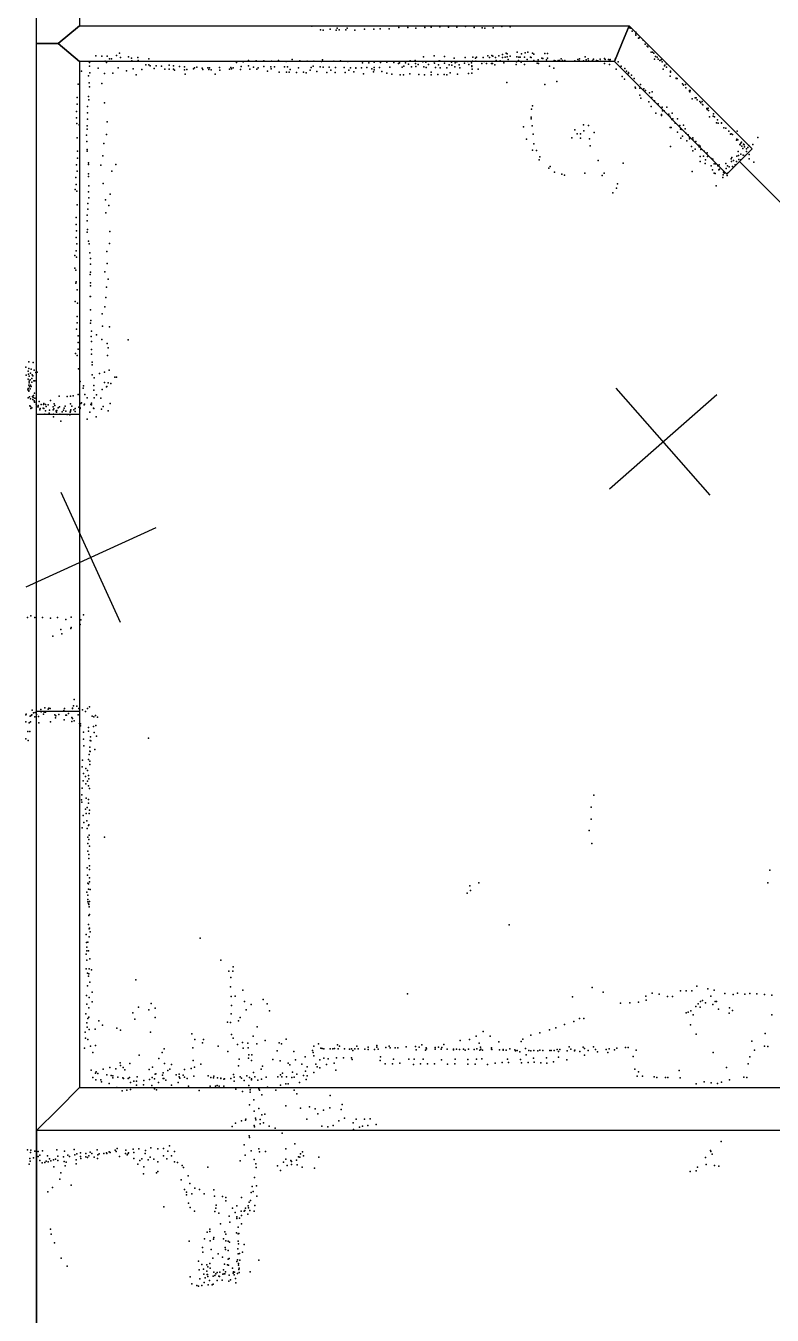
# Model space of a CAD drawing. Header units: millimetres. Extents: x -23456 to 7110, y -22489 to 15514.
# Drawn here: x -4323 to -2228, y -1983 to 1633 of the extents above; entities that cross this region are included whole.
import ezdxf

# ---------------------------------------------------------------- set-up
doc = ezdxf.new("R2010")
doc.units = ezdxf.units.MM
for name, color, linetype in [('DOORS', 7, 'Continuous'), ('P', 9, 'Continuous'), ('PANOS', 10, 'Continuous'), ('ROOMS', 1, 'Continuous'), ('WALLS', 3, 'Continuous')]:
    doc.layers.add(name, color=color, linetype=linetype)

msp = doc.modelspace()

# ---------------------------------------------------------------- linework, layer by layer
at = {"layer": 'DOORS'}
msp.add_lwpolyline([(-4172.1, 543.8), (-4172.1, -290.2), (-4292.1, -290.2), (-4292.1, 543.8), (-4172.1, 543.8)], dxfattribs=at)
at = {"layer": 'P'}
for p in [(-3520, 1632), (-3276, 1628), (-3251, 1628), (-3203, 1628), (-3185, 1629), (-3161, 1630), (-3137, 1629), (-3113, 1629), (-3089, 1631), (-3065, 1628), (-2987, 1631), (-2964, 1630), (-3496, 1622), (-3488, 1621), (-3469, 1623), (-3452, 1621), (-3449, 1626), (-3443, 1622), (-3425, 1622), (-3421, 1626), (-3399, 1621), (-3372, 1623), (-3346, 1623), (-3328, 1624), (-3303, 1624), (-3228, 1626), (-3042, 1627), (-3035, 1626), (-3011, 1627), (-2629, 1627), (-2625, 1626), (-2621, 1618), (-2611, 1615), (-2611, 1610), (-2611, 1607), (-2604, 1598), (-2602, 1599), (-2591, 1593), (-4060, 1556), (-2975, 1556), (-2944, 1559), (-2922, 1557), (-2914, 1559), (-2901, 1556), (-2866, 1555), (-2859, 1555), (-2585, 1581), (-2579, 1576), (-2579, 1576), (-2577, 1574), (-2568, 1559), (-2564, 1559), (-2561, 1556), (-4144, 1530), (-4144, 1520), (-4126, 1549), (-4109, 1548), (-4100, 1534), (-4096, 1530), (-4094, 1548), (-4088, 1540), (-4082, 1540), (-4068, 1550), (-4057, 1544), (-4034, 1546), (-4026, 1542), (-4025, 1535), (-4008, 1544), (-4007, 1536), (-3986, 1523), (-3977, 1540), (-3977, 1523), (-3974, 1521), (-3957, 1521), (-3942, 1520), (-3920, 1522), (-3908, 1521), (-3891, 1519), (-3731, 1530), (-3718, 1519), (-3713, 1532), (-3698, 1536), (-3698, 1521), (-3676, 1535), (-3655, 1535), (-3655, 1519), (-3633, 1534), (-3614, 1536), (-3592, 1533), (-3575, 1538), (-3554, 1535), (-3533, 1534), (-3516, 1520), (-3514, 1534), (-3493, 1533), (-3490, 1537), (-3458, 1534), (-3440, 1535), (-3419, 1533), (-3378, 1529), (-3360, 1529), (-3345, 1531), (-3327, 1530), (-3310, 1531), (-3290, 1530), (-3277, 1527), (-3274, 1529), (-3262, 1520), (-3257, 1529), (-3249, 1525), (-3244, 1535), (-3230, 1536), (-3229, 1527), (-3228, 1519), (-3222, 1524), (-3209, 1532), (-3207, 1546), (-3200, 1531), (-3193, 1524), (-3178, 1533), (-3177, 1549), (-3176, 1528), (-3165, 1523), (-3163, 1535), (-3160, 1534), (-3148, 1547), (-3148, 1528), (-3135, 1523), (-3128, 1531), (-3127, 1522), (-3121, 1542), (-3118, 1529), (-3113, 1532), (-3107, 1523), (-3092, 1528), (-3090, 1544), (-3082, 1533), (-3080, 1524), (-3072, 1529), (-3071, 1521), (-3071, 1519), (-3069, 1534), (-3068, 1545), (-3061, 1542), (-3060, 1534), (-3058, 1545), (-3043, 1527), (-3039, 1544), (-3037, 1533), (-3030, 1527), (-3026, 1549), (-3022, 1544), (-3016, 1527), (-3015, 1550), (-3013, 1527), (-3012, 1548), (-3007, 1523), (-3005, 1544), (-3003, 1536), (-2995, 1549), (-2992, 1535), (-2985, 1552), (-2985, 1544), (-2981, 1529), (-2978, 1545), (-2972, 1554), (-2972, 1546), (-2969, 1538), (-2964, 1548), (-2947, 1524), (-2946, 1532), (-2945, 1546), (-2940, 1536), (-2939, 1545), (-2936, 1545), (-2933, 1531), (-2932, 1554), (-2923, 1545), (-2923, 1524), (-2916, 1538), (-2907, 1545), (-2905, 1544), (-2897, 1553), (-2897, 1536), (-2888, 1528), (-2885, 1537), (-2884, 1527), (-2875, 1542), (-2875, 1542), (-2872, 1541), (-2862, 1537), (-2859, 1542), (-2853, 1520), (-2840, 1536), (-2837, 1535), (-2829, 1536), (-2825, 1536), (-2821, 1540), (-2817, 1536), (-2810, 1536), (-2783, 1534), (-2782, 1535), (-2774, 1538), (-2770, 1535), (-2769, 1540), (-2758, 1535), (-2757, 1534), (-2753, 1546), (-2750, 1537), (-2745, 1540), (-2744, 1535), (-2733, 1536), (-2731, 1534), (-2730, 1539), (-2721, 1536), (-2718, 1535), (-2711, 1539), (-2710, 1534), (-2699, 1541), (-2699, 1527), (-2697, 1538), (-2688, 1538), (-2685, 1524), (-2684, 1535), (-2683, 1538), (-2669, 1539), (-2661, 1532), (-2652, 1520), (-2559, 1539), (-2556, 1547), (-2551, 1545), (-2548, 1539), (-2544, 1536), (-2540, 1537), (-2537, 1532), (-2531, 1521), (-2530, 1522), (-2525, 1526), (-4166, 1506), (-4147, 1493), (-4143, 1501), (-4119, 1514), (-4102, 1499), (-4078, 1500), (-4063, 1515), (-4040, 1507), (-4021, 1512), (-4013, 1495), (-3997, 1510), (-3962, 1513), (-3932, 1511), (-3920, 1511), (-3908, 1511), (-3905, 1508), (-3877, 1518), (-3877, 1509), (-3875, 1497), (-3871, 1510), (-3852, 1512), (-3849, 1515), (-3843, 1517), (-3828, 1514), (-3826, 1510), (-3812, 1515), (-3809, 1510), (-3807, 1515), (-3802, 1509), (-3791, 1497), (-3779, 1516), (-3778, 1508), (-3751, 1511), (-3747, 1516), (-3745, 1512), (-3741, 1515), (-3720, 1510), (-3694, 1511), (-3684, 1517), (-3674, 1511), (-3671, 1515), (-3644, 1506), (-3635, 1518), (-3634, 1512), (-3625, 1518), (-3612, 1503), (-3597, 1518), (-3591, 1503), (-3588, 1518), (-3584, 1503), (-3581, 1510), (-3563, 1502), (-3557, 1515), (-3543, 1503), (-3536, 1501), (-3525, 1508), (-3522, 1516), (-3506, 1505), (-3497, 1518), (-3488, 1517), (-3478, 1502), (-3471, 1517), (-3467, 1508), (-3455, 1502), (-3454, 1516), (-3429, 1516), (-3427, 1502), (-3416, 1508), (-3412, 1515), (-3402, 1504), (-3397, 1515), (-3397, 1514), (-3381, 1515), (-3375, 1498), (-3366, 1516), (-3352, 1512), (-3347, 1504), (-3345, 1516), (-3345, 1509), (-3330, 1516), (-3324, 1505), (-3310, 1500), (-3301, 1517), (-3296, 1497), (-3272, 1495), (-3267, 1517), (-3263, 1495), (-3245, 1498), (-3240, 1518), (-3220, 1496), (-3206, 1518), (-3204, 1495), (-3199, 1516), (-3185, 1503), (-3185, 1495), (-3173, 1516), (-3167, 1496), (-3160, 1515), (-3149, 1496), (-3141, 1515), (-3141, 1495), (-3132, 1501), (-3119, 1518), (-3111, 1497), (-3105, 1515), (-3081, 1499), (-3071, 1500), (-3070, 1511), (-3053, 1511), (-2841, 1514), (-2666, 1511), (-2649, 1491), (-2643, 1483), (-2642, 1513), (-2637, 1506), (-2632, 1502), (-2632, 1499), (-2623, 1494), (-2616, 1485), (-2534, 1511), (-2525, 1517), (-2515, 1492), (-2514, 1506), (-2514, 1503), (-2498, 1486), (-2498, 1485), (-2495, 1485), (-4176, 1469), (-4145, 1473), (-4144, 1462), (-4109, 1471), (-2973, 1474), (-2866, 1468), (-2833, 1477), (-2613, 1461), (-2612, 1458), (-2600, 1458), (-2598, 1468), (-2589, 1456), (-2584, 1451), (-2565, 1448), (-2480, 1470), (-2480, 1470), (-2477, 1466), (-2472, 1468), (-2471, 1459), (-2461, 1451), (-2461, 1450), (-2460, 1448), (-2459, 1451), (-4178, 1432), (-4178, 1413), (-4147, 1435), (-4146, 1425), (-4102, 1417), (-2600, 1438), (-2597, 1430), (-2575, 1420), (-2573, 1445), (-2566, 1432), (-2559, 1422), (-2559, 1421), (-2548, 1414), (-2453, 1428), (-2445, 1431), (-2444, 1431), (-2442, 1431), (-2439, 1425), (-2432, 1421), (-2429, 1417), (-2425, 1421), (-2424, 1412), (-2423, 1411), (-4180, 1393), (-4180, 1375), (-4149, 1407), (-4149, 1389), (-2905, 1377), (-2904, 1399), (-2901, 1408), (-2568, 1407), (-2555, 1388), (-2539, 1384), (-2539, 1381), (-2537, 1405), (-2536, 1394), (-2532, 1394), (-2524, 1405), (-2519, 1385), (-2516, 1379), (-2509, 1388), (-2412, 1401), (-2411, 1398), (-2408, 1402), (-2407, 1395), (-2404, 1378), (-2394, 1379), (-2393, 1386), (-2390, 1378), (-4179, 1359), (-4173, 1355), (-4150, 1352), (-4150, 1343), (-4149, 1371), (-4094, 1364), (-2926, 1350), (-2905, 1372), (-2902, 1352), (-2782, 1341), (-2758, 1355), (-2757, 1338), (-2744, 1353), (-2515, 1348), (-2512, 1348), (-2510, 1370), (-2507, 1372), (-2501, 1360), (-2494, 1372), (-2488, 1353), (-2486, 1343), (-2482, 1342), (-2477, 1354), (-2473, 1344), (-2385, 1361), (-2382, 1369), (-2380, 1360), (-2371, 1361), (-2371, 1360), (-2364, 1347), (-2359, 1346), (-4178, 1319), (-4152, 1326), (-4151, 1308), (-4104, 1303), (-4096, 1328), (-2918, 1315), (-2899, 1329), (-2897, 1302), (-2791, 1319), (-2776, 1330), (-2766, 1330), (-2766, 1318), (-2741, 1316), (-2728, 1334), (-2494, 1335), (-2485, 1318), (-2480, 1323), (-2471, 1332), (-2468, 1310), (-2464, 1327), (-2461, 1321), (-2461, 1316), (-2451, 1319), (-2451, 1314), (-2443, 1308), (-2350, 1337), (-2346, 1329), (-2344, 1330), (-2340, 1328), (-2329, 1312), (-2328, 1315), (-2327, 1337), (-2325, 1313), (-2317, 1304), (-2315, 1307), (-2269, 1320), (-4177, 1281), (-4150, 1286), (-4150, 1281), (-4106, 1268), (-2901, 1284), (-2890, 1283), (-2739, 1296), (-2514, 1294), (-2455, 1294), (-2451, 1282), (-2445, 1287), (-2434, 1298), (-2433, 1293), (-2432, 1294), (-2431, 1295), (-2431, 1266), (-2429, 1286), (-2421, 1267), (-2419, 1281), (-2411, 1277), (-2410, 1266), (-2328, 1267), (-2324, 1280), (-2323, 1269), (-2319, 1300), (-2318, 1299), (-2317, 1273), (-2314, 1295), (-2311, 1289), (-2310, 1270), (-2309, 1301), (-2307, 1299), (-2306, 1293), (-2304, 1269), (-2301, 1288), (-2301, 1280), (-2297, 1292), (-2294, 1297), (-2293, 1272), (-2283, 1300), (-4180, 1243), (-4177, 1262), (-4147, 1249), (-4147, 1244), (-4112, 1242), (-4070, 1244), (-2882, 1257), (-2880, 1265), (-2855, 1234), (-2851, 1238), (-2717, 1255), (-2647, 1248), (-2431, 1252), (-2417, 1247), (-2416, 1257), (-2400, 1240), (-2399, 1261), (-2395, 1259), (-2391, 1246), (-2388, 1246), (-2381, 1240), (-2377, 1243), (-2376, 1231), (-2359, 1247), (-2358, 1233), (-2354, 1240), (-2349, 1237), (-2344, 1260), (-2343, 1252), (-2342, 1264), (-2340, 1238), (-2337, 1255), (-2332, 1243), (-2329, 1252), (-2322, 1258), (-2317, 1257), (-2293, 1260), (-2280, 1250), (-4182, 1207), (-4178, 1225), (-4147, 1218), (-4147, 1210), (-4081, 1225), (-2839, 1222), (-2819, 1217), (-2811, 1214), (-2754, 1220), (-2706, 1213), (-2700, 1220), (-2453, 1224), (-2396, 1229), (-2391, 1220), (-2389, 1219), (-2378, 1229), (-2367, 1207), (-2366, 1215), (-2365, 1222), (-2363, 1220), (-2355, 1213), (-2354, 1220), (-4184, 1174), (-4181, 1188), (-4179, 1169), (-4147, 1167), (-4146, 1184), (-4105, 1191), (-4086, 1161), (-2676, 1164), (-2665, 1178), (-2663, 1190), (-2386, 1184), (-4178, 1131), (-4148, 1135), (-4146, 1150), (-4099, 1145), (-4090, 1129), (-4181, 1095), (-4150, 1102), (-4150, 1086), (-4148, 1119), (-4098, 1108), (-4181, 1076), (-4180, 1058), (-4150, 1054), (-4149, 1062), (-4087, 1056), (-4181, 1039), (-4179, 1021), (-4147, 1029), (-4145, 1021), (-4088, 1022), (-4185, 989), (-4181, 1002), (-4180, 984), (-4143, 996), (-4141, 980), (-4095, 1000), (-4185, 953), (-4182, 948), (-4141, 964), (-4141, 942), (-4101, 943), (-4094, 966), (-4182, 911), (-4181, 915), (-4142, 935), (-4141, 912), (-4141, 904), (-4091, 922), (-4178, 892), (-4142, 874), (-4141, 874), (-4098, 871), (-4096, 900), (-4184, 860), (-4177, 855), (-4141, 836), (-4101, 845), (-4178, 818), (-4178, 800), (-4141, 799), (-4140, 806), (-4108, 825), (-4180, 782), (-4176, 763), (-4139, 762), (-4138, 777), (-4124, 766), (-4107, 791), (-4088, 789), (-4176, 745), (-4176, 726), (-4138, 748), (-4138, 725), (-4109, 753), (-4094, 742), (-4091, 730), (-4035, 752), (-4314, 691), (-4302, 689), (-4183, 714), (-4178, 708), (-4138, 712), (-4136, 690), (-4093, 708), (-4322, 676), (-4321, 653), (-4316, 664), (-4315, 656), (-4314, 672), (-4309, 659), (-4307, 670), (-4305, 654), (-4303, 651), (-4299, 667), (-4294, 661), (-4291, 662), (-4175, 671), (-4136, 682), (-4136, 654), (-4116, 658), (-4102, 662), (-4089, 667), (-4316, 642), (-4316, 616), (-4314, 625), (-4313, 650), (-4313, 636), (-4313, 632), (-4312, 620), (-4310, 640), (-4310, 615), (-4309, 625), (-4307, 621), (-4306, 644), (-4306, 634), (-4300, 637), (-4297, 637), (-4170, 635), (-4162, 617), (-4161, 623), (-4132, 624), (-4131, 646), (-4102, 633), (-4096, 620), (-4095, 621), (-4091, 632), (-4084, 630), (-4073, 648), (-4068, 648), (-4317, 612), (-4316, 590), (-4314, 610), (-4314, 608), (-4312, 592), (-4312, 592), (-4309, 587), (-4304, 593), (-4303, 585), (-4302, 591), (-4301, 596), (-4299, 581), (-4298, 603), (-4297, 589), (-4285, 579), (-4253, 582), (-4229, 594), (-4206, 593), (-4197, 594), (-4190, 595), (-4176, 599), (-4157, 599), (-4150, 590), (-4132, 611), (-4131, 590), (-4124, 598), (-4112, 589), (-4108, 613), (-4311, 567), (-4309, 565), (-4308, 560), (-4306, 562), (-4298, 577), (-4298, 577), (-4293, 577), (-4293, 572), (-4289, 564), (-4288, 568), (-4288, 564), (-4283, 556), (-4282, 560), (-4279, 571), (-4274, 561), (-4273, 571), (-4272, 574), (-4272, 560), (-4269, 544), (-4267, 571), (-4267, 553), (-4265, 565), (-4260, 570), (-4257, 547), (-4256, 555), (-4246, 564), (-4246, 556), (-4245, 544), (-4244, 559), (-4243, 573), (-4241, 568), (-4237, 553), (-4237, 552), (-4236, 549), (-4235, 554), (-4232, 562), (-4228, 564), (-4227, 544), (-4220, 550), (-4217, 555), (-4215, 561), (-4212, 566), (-4210, 552), (-4206, 543), (-4198, 549), (-4197, 573), (-4197, 552), (-4196, 556), (-4193, 566), (-4188, 556), (-4184, 560), (-4184, 551), (-4174, 563), (-4170, 562), (-4170, 560), (-4168, 574), (-4166, 576), (-4159, 570), (-4158, 572), (-4143, 549), (-4140, 571), (-4138, 575), (-4138, 570), (-4133, 561), (-4132, 560), (-4110, 558), (-4105, 565), (-4091, 553), (-4086, 574), (-4245, 536), (-4224, 524), (-4199, 542), (-4150, 530), (-4125, 536), (-4318, -26), (-4308, -22), (-4297, -26), (-4276, -26), (-4253, -28), (-4234, -26), (-4210, -32), (-4195, -25), (-4168, -33), (-4161, -19), (-4224, -60), (-4221, -72), (-4196, -57), (-4195, -54), (-4170, -46), (-4247, -79), (-4305, -286), (-4280, -284), (-4269, -280), (-4260, -283), (-4258, -281), (-4254, -282), (-4216, -287), (-4214, -282), (-4191, -281), (-4191, -282), (-4189, -274), (-4187, -256), (-4179, -275), (-4174, -282), (-4163, -285), (-4149, -282), (-4144, -277), (-4322, -299), (-4322, -319), (-4321, -297), (-4313, -322), (-4310, -303), (-4309, -319), (-4307, -301), (-4306, -299), (-4301, -294), (-4297, -305), (-4296, -293), (-4292, -298), (-4287, -304), (-4286, -322), (-4279, -291), (-4273, -297), (-4271, -292), (-4267, -292), (-4253, -319), (-4241, -299), (-4239, -308), (-4238, -302), (-4230, -298), (-4215, -313), (-4210, -300), (-4208, -300), (-4203, -296), (-4193, -307), (-4193, -318), (-4191, -310), (-4187, -316), (-4176, -299), (-4172, -324), (-4169, -325), (-4155, -290), (-4136, -303), (-4132, -305), (-4127, -301), (-4121, -306), (-4317, -346), (-4311, -346), (-4169, -330), (-4161, -348), (-4147, -335), (-4147, -345), (-4141, -361), (-4133, -332), (-4131, -349), (-4126, -329), (-4124, -359), (-4322, -367), (-4316, -371), (-4161, -368), (-4160, -386), (-4143, -390), (-4142, -371), (-4140, -372), (-4129, -397), (-3978, -365), (-4163, -426), (-4147, -425), (-4145, -411), (-4143, -401), (-4143, -429), (-4142, -402), (-4164, -445), (-4161, -464), (-4154, -450), (-4149, -455), (-4147, -469), (-4143, -439), (-4164, -505), (-4162, -484), (-4155, -472), (-4154, -493), (-4149, -485), (-4147, -498), (-4146, -479), (-4144, -506), (-4166, -538), (-4165, -524), (-4153, -533), (-4147, -537), (-2729, -525), (-4165, -544), (-4155, -564), (-4153, -576), (-4150, -559), (-4147, -547), (-4145, -576), (-4144, -567), (-2736, -558), (-4162, -582), (-4160, -601), (-4151, -597), (-4147, -610), (-4146, -608), (-2736, -592), (-4164, -616), (-4150, -618), (-4148, -642), (-4146, -649), (-4145, -637), (-4102, -642), (-2742, -624), (-4148, -660), (-4148, -682), (-4144, -668), (-2735, -660), (-4146, -691), (-4146, -702), (-4144, -723), (-4150, -728), (-4149, -749), (-4144, -733), (-4144, -756), (-2235, -735), (-4148, -771), (-4147, -773), (-4147, -788), (-4144, -768), (-4142, -789), (-3077, -779), (-3075, -792), (-3052, -770), (-2241, -770), (-4151, -797), (-4148, -805), (-4148, -817), (-4148, -824), (-4147, -828), (-4146, -831), (-4144, -823), (-3084, -799), (-4146, -862), (-4145, -838), (-4144, -859), (-4147, -887), (-4145, -899), (-4144, -898), (-2966, -888), (-4153, -915), (-4152, -938), (-4148, -937), (-4145, -922), (-4142, -908), (-3833, -926), (-4153, -970), (-4151, -951), (-4151, -961), (-4147, -961), (-4153, -1012), (-4151, -987), (-4145, -1012), (-4143, -984), (-3775, -987), (-3741, -1006), (-4149, -1024), (-4147, -1032), (-4146, -1026), (-4138, -1014), (-4014, -1042), (-3753, -1018), (-3747, -1036), (-3742, -1018), (-4149, -1059), (-4143, -1049), (-4136, -1077), (-3748, -1062), (-3714, -1071), (-3252, -1082), (-2734, -1064), (-2703, -1077), (-2565, -1080), (-2546, -1083), (-2486, -1073), (-2470, -1073), (-2454, -1073), (-2440, -1060), (-2409, -1068), (-2391, -1071), (-2361, -1081), (-2338, -1084), (-2326, -1080), (-2305, -1083), (-2291, -1081), (-2272, -1082), (-2250, -1084), (-4152, -1086), (-4151, -1111), (-4145, -1092), (-4136, -1104), (-4006, -1119), (-3971, -1109), (-3746, -1089), (-3745, -1114), (-3735, -1088), (-3709, -1103), (-3690, -1112), (-3657, -1098), (-3645, -1110), (-2789, -1090), (-2654, -1108), (-2628, -1107), (-2604, -1105), (-2583, -1088), (-2582, -1099), (-2522, -1089), (-2508, -1089), (-2443, -1117), (-2436, -1110), (-2431, -1119), (-2430, -1103), (-2424, -1100), (-2416, -1107), (-2401, -1088), (-2395, -1112), (-2389, -1103), (-2385, -1103), (-2230, -1085), (-4154, -1138), (-4148, -1151), (-4146, -1121), (-4146, -1147), (-4118, -1157), (-4022, -1135), (-4017, -1153), (-3977, -1127), (-3960, -1122), (-3960, -1148), (-3746, -1138), (-3726, -1157), (-3721, -1148), (-3704, -1127), (-3639, -1129), (-2769, -1151), (-2757, -1151), (-2470, -1135), (-2464, -1133), (-2457, -1129), (-2450, -1141), (-2379, -1125), (-2349, -1136), (-2348, -1121), (-2340, -1128), (-2230, -1141), (-4156, -1189), (-4151, -1163), (-4150, -1175), (-4145, -1182), (-4128, -1181), (-4107, -1170), (-4067, -1178), (-4057, -1184), (-3973, -1189), (-3757, -1161), (-3748, -1162), (-3673, -1174), (-3039, -1187), (-2880, -1191), (-2853, -1183), (-2836, -1177), (-2811, -1168), (-2785, -1159), (-2458, -1169), (-2248, -1193), (-4155, -1206), (-4148, -1210), (-4141, -1228), (-4127, -1227), (-3857, -1194), (-3848, -1210), (-3827, -1219), (-3824, -1210), (-3783, -1228), (-3745, -1196), (-3741, -1206), (-3729, -1224), (-3715, -1218), (-3700, -1220), (-3685, -1200), (-3674, -1222), (-3651, -1213), (-3612, -1219), (-3605, -1222), (-3592, -1209), (-3514, -1228), (-3501, -1222), (-3448, -1225), (-3442, -1228), (-3394, -1228), (-3338, -1227), (-3303, -1228), (-3229, -1229), (-3211, -1225), (-3150, -1224), (-3104, -1213), (-3078, -1210), (-3059, -1200), (-3051, -1220), (-3020, -1200), (-2995, -1216), (-2933, -1215), (-2928, -1209), (-2906, -1198), (-2442, -1195), (-2286, -1214), (-2250, -1228), (-2241, -1229), (-4158, -1234), (-4134, -1246), (-4004, -1254), (-3949, -1263), (-3940, -1246), (-3934, -1236), (-3854, -1233), (-3756, -1243), (-3724, -1265), (-3713, -1234), (-3699, -1233), (-3698, -1262), (-3697, -1253), (-3688, -1253), (-3617, -1242), (-3571, -1243), (-3539, -1258), (-3518, -1241), (-3516, -1246), (-3514, -1256), (-3495, -1234), (-3491, -1235), (-3486, -1236), (-3486, -1262), (-3474, -1264), (-3469, -1236), (-3461, -1236), (-3456, -1235), (-3451, -1261), (-3446, -1236), (-3431, -1261), (-3428, -1236), (-3414, -1237), (-3409, -1236), (-3409, -1261), (-3405, -1241), (-3399, -1236), (-3390, -1236), (-3371, -1237), (-3362, -1231), (-3362, -1238), (-3344, -1238), (-3338, -1231), (-3334, -1237), (-3327, -1258), (-3312, -1232), (-3300, -1233), (-3291, -1265), (-3286, -1233), (-3279, -1233), (-3255, -1230), (-3248, -1265), (-3233, -1265), (-3227, -1239), (-3219, -1231), (-3208, -1265), (-3201, -1240), (-3199, -1233), (-3198, -1236), (-3174, -1232), (-3174, -1237), (-3165, -1231), (-3157, -1237), (-3155, -1232), (-3140, -1237), (-3123, -1237), (-3123, -1239), (-3118, -1265), (-3114, -1237), (-3106, -1238), (-3095, -1237), (-3090, -1240), (-3081, -1237), (-3065, -1238), (-3058, -1265), (-3057, -1236), (-3049, -1240), (-3047, -1231), (-3046, -1237), (-3043, -1264), (-3041, -1240), (-3016, -1233), (-3016, -1237), (-3015, -1238), (-2994, -1239), (-2983, -1238), (-2983, -1240), (-2975, -1240), (-2971, -1265), (-2965, -1236), (-2951, -1239), (-2949, -1242), (-2944, -1241), (-2937, -1244), (-2921, -1235), (-2919, -1253), (-2911, -1241), (-2906, -1242), (-2898, -1262), (-2897, -1241), (-2886, -1242), (-2880, -1240), (-2872, -1241), (-2862, -1261), (-2852, -1241), (-2849, -1241), (-2840, -1241), (-2832, -1238), (-2828, -1243), (-2828, -1259), (-2824, -1238), (-2804, -1242), (-2798, -1230), (-2793, -1237), (-2783, -1242), (-2782, -1240), (-2768, -1243), (-2759, -1231), (-2755, -1235), (-2755, -1254), (-2745, -1241), (-2730, -1230), (-2724, -1238), (-2719, -1244), (-2694, -1238), (-2690, -1246), (-2686, -1236), (-2671, -1239), (-2664, -1234), (-2640, -1232), (-2633, -1232), (-2619, -1257), (-2610, -1240), (-2394, -1246), (-2291, -1258), (-2278, -1240), (-4139, -1296), (-4125, -1300), (-4105, -1293), (-4087, -1288), (-4070, -1292), (-4058, -1275), (-4057, -1283), (-4049, -1288), (-4045, -1295), (-4031, -1277), (-3976, -1294), (-3967, -1287), (-3933, -1277), (-3924, -1297), (-3918, -1293), (-3914, -1280), (-3877, -1294), (-3859, -1291), (-3853, -1269), (-3849, -1287), (-3831, -1279), (-3726, -1284), (-3689, -1269), (-3662, -1293), (-3658, -1285), (-3629, -1266), (-3609, -1270), (-3586, -1276), (-3582, -1281), (-3574, -1301), (-3566, -1267), (-3548, -1279), (-3538, -1299), (-3533, -1286), (-3509, -1279), (-3505, -1286), (-3498, -1267), (-3498, -1289), (-3479, -1280), (-3457, -1276), (-3453, -1296), (-3407, -1266), (-3328, -1269), (-3314, -1278), (-3294, -1278), (-3273, -1276), (-3235, -1280), (-3215, -1278), (-3196, -1278), (-3176, -1278), (-3156, -1267), (-3139, -1279), (-3119, -1278), (-3082, -1266), (-3082, -1279), (-3062, -1279), (-3027, -1280), (-3006, -1276), (-2986, -1274), (-2968, -1274), (-2935, -1266), (-2932, -1275), (-2913, -1274), (-2896, -1273), (-2878, -1275), (-2861, -1276), (-2842, -1272), (-2805, -1267), (-2614, -1293), (-2604, -1300), (-2490, -1297), (-2357, -1288), (-2296, -1278), (-4134, -1316), (-4127, -1304), (-4126, -1323), (-4120, -1305), (-4112, -1323), (-4110, -1328), (-4095, -1309), (-4089, -1333), (-4083, -1311), (-4078, -1312), (-4078, -1317), (-4064, -1315), (-4050, -1317), (-4048, -1319), (-4035, -1319), (-4032, -1316), (-4029, -1330), (-4019, -1327), (-4012, -1327), (-4010, -1314), (-3992, -1337), (-3991, -1325), (-3975, -1322), (-3968, -1316), (-3961, -1320), (-3960, -1307), (-3958, -1306), (-3950, -1330), (-3939, -1310), (-3937, -1303), (-3937, -1319), (-3935, -1319), (-3930, -1324), (-3901, -1309), (-3895, -1330), (-3892, -1307), (-3892, -1314), (-3890, -1318), (-3881, -1310), (-3877, -1315), (-3870, -1319), (-3851, -1313), (-3811, -1312), (-3803, -1316), (-3796, -1317), (-3795, -1313), (-3785, -1317), (-3775, -1318), (-3775, -1319), (-3767, -1321), (-3765, -1320), (-3747, -1319), (-3740, -1308), (-3738, -1315), (-3738, -1327), (-3721, -1314), (-3717, -1318), (-3710, -1325), (-3702, -1312), (-3695, -1316), (-3689, -1320), (-3689, -1323), (-3684, -1302), (-3680, -1314), (-3672, -1324), (-3661, -1321), (-3648, -1315), (-3615, -1314), (-3608, -1309), (-3604, -1314), (-3602, -1304), (-3593, -1334), (-3591, -1314), (-3586, -1334), (-3576, -1316), (-3570, -1315), (-3562, -1307), (-3555, -1330), (-3543, -1311), (-3536, -1322), (-3533, -1312), (-3514, -1302), (-2607, -1313), (-2592, -1313), (-2560, -1314), (-2552, -1316), (-2528, -1316), (-2521, -1316), (-2487, -1317), (-2442, -1334), (-2419, -1328), (-2400, -1331), (-2382, -1333), (-2371, -1329), (-2348, -1323), (-2308, -1315), (-2300, -1316), (-4067, -1344), (-4052, -1354), (-4039, -1352), (-4029, -1350), (-4012, -1338), (-3969, -1339), (-3961, -1348), (-3956, -1351), (-3914, -1338), (-3866, -1341), (-3836, -1353), (-3805, -1341), (-3790, -1341), (-3786, -1339), (-3780, -1341), (-3767, -1341), (-3733, -1349), (-3715, -1356), (-3697, -1339), (-3693, -1351), (-3693, -1357), (-3691, -1345), (-3669, -1348), (-3667, -1352), (-3660, -1365), (-3644, -1343), (-3621, -1352), (-3608, -1338), (-3570, -1352), (-3562, -1362), (-3469, -1367), (-3695, -1393), (-3683, -1379), (-3669, -1403), (-3593, -1396), (-3552, -1402), (-3527, -1399), (-3511, -1404), (-3487, -1408), (-3470, -1401), (-3438, -1406), (-3435, -1392), (-3734, -1444), (-3717, -1438), (-3706, -1436), (-3705, -1433), (-3682, -1411), (-3678, -1430), (-3677, -1435), (-3665, -1434), (-3665, -1446), (-3660, -1421), (-3656, -1443), (-3652, -1419), (-3534, -1433), (-3503, -1418), (-3444, -1438), (-3428, -1430), (-3404, -1443), (-3396, -1433), (-3372, -1433), (-3356, -1432), (-3744, -1454), (-3696, -1480), (-3682, -1451), (-3681, -1455), (-3640, -1453), (-3623, -1458), (-3603, -1472), (-3492, -1453), (-3475, -1455), (-3460, -1451), (-3403, -1462), (-3386, -1456), (-3378, -1453), (-3363, -1451), (-3340, -1448), (-4187, -1518), (-4066, -1515), (-4021, -1517), (-4005, -1516), (-3972, -1514), (-3952, -1516), (-3936, -1515), (-3919, -1508), (-3710, -1505), (-3695, -1485), (-3669, -1516), (-3593, -1516), (-3568, -1502), (-2372, -1496), (-4318, -1519), (-4311, -1543), (-4310, -1551), (-4309, -1527), (-4308, -1520), (-4301, -1542), (-4297, -1523), (-4288, -1524), (-4288, -1538), (-4283, -1534), (-4283, -1549), (-4276, -1522), (-4265, -1551), (-4262, -1536), (-4260, -1553), (-4256, -1544), (-4252, -1550), (-4245, -1547), (-4239, -1545), (-4235, -1519), (-4233, -1537), (-4233, -1549), (-4217, -1539), (-4215, -1552), (-4214, -1523), (-4209, -1554), (-4205, -1534), (-4200, -1538), (-4185, -1533), (-4181, -1547), (-4179, -1530), (-4169, -1528), (-4169, -1538), (-4168, -1543), (-4154, -1529), (-4154, -1539), (-4149, -1541), (-4146, -1536), (-4142, -1526), (-4137, -1529), (-4131, -1540), (-4122, -1519), (-4121, -1543), (-4120, -1533), (-4117, -1530), (-4104, -1529), (-4096, -1528), (-4095, -1529), (-4089, -1525), (-4086, -1527), (-4072, -1520), (-4069, -1524), (-4060, -1538), (-4043, -1529), (-4042, -1520), (-4038, -1533), (-4035, -1529), (-4034, -1528), (-4019, -1527), (-4019, -1543), (-4003, -1549), (-3997, -1544), (-3988, -1529), (-3987, -1521), (-3979, -1547), (-3974, -1540), (-3963, -1545), (-3952, -1553), (-3936, -1536), (-3927, -1544), (-3924, -1523), (-3914, -1536), (-3905, -1524), (-3905, -1553), (-3721, -1550), (-3707, -1534), (-3690, -1522), (-3682, -1546), (-3667, -1525), (-3650, -1524), (-3600, -1554), (-3593, -1545), (-3579, -1549), (-3577, -1552), (-3563, -1548), (-3557, -1539), (-3554, -1540), (-3552, -1530), (-3546, -1525), (-3543, -1536), (-3500, -1540), (-2416, -1541), (-2402, -1521), (-2401, -1524), (-2397, -1531), (-4313, -1559), (-4277, -1556), (-4269, -1555), (-4244, -1567), (-4224, -1584), (-4212, -1564), (-4181, -1558), (-4008, -1559), (-3992, -1586), (-3991, -1567), (-3956, -1584), (-3952, -1580), (-3897, -1555), (-3884, -1563), (-3880, -1569), (-3812, -1568), (-3677, -1558), (-3676, -1569), (-3616, -1564), (-3608, -1577), (-3589, -1563), (-3577, -1560), (-3561, -1561), (-3547, -1568), (-3513, -1571), (-2459, -1580), (-2442, -1578), (-2438, -1568), (-2414, -1560), (-2390, -1563), (-2378, -1565), (-4248, -1625), (-4227, -1601), (-4195, -1618), (-3887, -1603), (-3867, -1592), (-3862, -1614), (-3848, -1627), (-3687, -1622), (-3681, -1597), (-3675, -1620), (-4261, -1637), (-3877, -1630), (-3872, -1638), (-3872, -1645), (-3857, -1643), (-3835, -1630), (-3822, -1643), (-3795, -1631), (-3793, -1649), (-3771, -1650), (-3761, -1653), (-3761, -1662), (-3717, -1653), (-3692, -1661), (-3690, -1639), (-3685, -1636), (-3674, -1649), (-3935, -1679), (-3866, -1669), (-3861, -1681), (-3849, -1691), (-3792, -1692), (-3789, -1683), (-3788, -1674), (-3781, -1697), (-3743, -1683), (-3735, -1695), (-3730, -1676), (-3718, -1691), (-3710, -1691), (-3708, -1689), (-3706, -1683), (-3699, -1676), (-3698, -1682), (-3696, -1666), (-3694, -1689), (-3682, -1691), (-3680, -1675), (-3776, -1727), (-3752, -1705), (-3750, -1722), (-3730, -1707), (-3730, -1712), (-3723, -1711), (-3717, -1703), (-3717, -1727), (-3700, -1700), (-4253, -1742), (-4251, -1756), (-3821, -1769), (-3814, -1750), (-3806, -1742), (-3806, -1748), (-3796, -1770), (-3795, -1765), (-3768, -1769), (-3764, -1749), (-3761, -1756), (-3731, -1752), (-3727, -1736), (-3727, -1755), (-3725, -1754), (-4242, -1780), (-3864, -1775), (-3827, -1793), (-3826, -1806), (-3805, -1774), (-3802, -1799), (-3763, -1793), (-3762, -1799), (-3761, -1774), (-3755, -1775), (-3755, -1801), (-3751, -1778), (-3728, -1797), (-3727, -1775), (-3726, -1783), (-3715, -1806), (-3710, -1785), (-4223, -1823), (-3838, -1831), (-3829, -1841), (-3815, -1842), (-3806, -1838), (-3798, -1823), (-3783, -1811), (-3771, -1820), (-3765, -1840), (-3757, -1842), (-3755, -1826), (-3754, -1843), (-3752, -1824), (-3730, -1832), (-3729, -1828), (-3727, -1811), (-3726, -1838), (-3726, -1843), (-3723, -1810), (-3722, -1829), (-3669, -1829), (-4206, -1845), (-3861, -1875), (-3836, -1856), (-3824, -1854), (-3823, -1868), (-3819, -1878), (-3815, -1859), (-3814, -1869), (-3813, -1869), (-3812, -1847), (-3812, -1874), (-3805, -1851), (-3797, -1873), (-3795, -1862), (-3792, -1872), (-3789, -1867), (-3786, -1863), (-3781, -1873), (-3779, -1874), (-3778, -1862), (-3770, -1868), (-3768, -1856), (-3766, -1867), (-3764, -1867), (-3762, -1861), (-3752, -1871), (-3743, -1851), (-3741, -1865), (-3740, -1861), (-3738, -1870), (-3737, -1862), (-3734, -1880), (-3729, -1866), (-3725, -1855), (-3724, -1851), (-3724, -1863), (-3693, -1861), (-3857, -1895), (-3843, -1900), (-3838, -1901), (-3834, -1881), (-3829, -1900), (-3822, -1891), (-3811, -1898), (-3807, -1886), (-3800, -1898), (-3797, -1896), (-3786, -1886), (-3772, -1885), (-3753, -1887), (-3748, -1884), (-3733, -1892)]:
    msp.add_point(p, dxfattribs=at)
at = {"layer": 'PANOS'}
for points in [[(-2402.4, 316.5), (-2666.4, 616.9)], [(-2684.6, 334.7), (-2384.2, 598.7)], [(-4057.2, -40.1), (-4223, 323.9)], [(-3958.1, 224.8), (-4322.1, 59)]]:
    msp.add_lwpolyline(points, dxfattribs=at)
at = {"layer": 'ROOMS'}
for points in [[(-2095, -34.9), (-118.7, -34.9), (-118.7, -32.4), (140.5, -32.4), (1041, 868), (-2748.6, 4657.6), (-4051.1, 3355.2), (-4172.1, 3355.2), (-4172.1, 1632.8), (-2630, 1632.8), (-2284.8, 1287.6), (-2320.1, 1252.2), (-2095, 1027.1), (-2095, -34.9)], [(-11049, -2873.5), (-5927.8, -2870.9), (-5927.8, -2870.9), (-4292.1, -2873.5), (-4292.1, -2873.5), (-4292.1, -1464.8), (-4292.1, 1582.8), (-4292.1, 3355.2), (-11049.2, 3355.2), (-11049.2, 620.3), (-11049.2, 181.2), (-11049, -2873.5)], [(-2095, -1344.8), (-2095, -34.9), (-2095, 1027.1), (-2320.1, 1252.2), (-2355.5, 1216.9), (-2671.4, 1532.8), (-4172.1, 1532.8), (-4172.1, -1344.8), (-2095, -1344.8)], [(-118.7, -1980.3), (-2095, -1980.3), (-2095, -1464.8), (-4292.1, -1464.8), (-4292.1, -2873.5), (-4153.9, -2873.5), (-4153.9, -5429.3), (-4153.9, -5784.7), (-268.9, -5784.8), (191.6, -5784.8), (191.6, -5081.7), (742.3, -4656.1), (742.3, -3068.5), (191.6, -2656.2), (191.6, -1982.8), (-118.7, -1982.8)]]:
    msp.add_lwpolyline(points, close=True, dxfattribs=at)
at = {"layer": 'WALLS'}
for points in [[(-4172.1, 3355.2), (-4172.1, 1632.8), (-4232.1, 1582.8), (-4292.1, 1582.8), (-4292.1, 3355.2), (-4232.1, 3507.7), (-4172.1, 3355.2)], [(-4172.1, 1632.8), (-2630, 1632.8), (-2650.7, 1582.8), (-2671.4, 1532.8), (-4172.1, 1532.8), (-4232.1, 1582.8), (-4172.1, 1632.8)], [(-2630, 1632.8), (-2284.8, 1287.6), (-2320.1, 1252.2), (-2355.5, 1216.9), (-2671.4, 1532.8), (-2650.7, 1582.8), (-2630, 1632.8)], [(-4172.1, 1532.8), (-4172.1, -1344.8), (-4232.1, -1404.8), (-4292.1, -1464.8), (-4292.1, 1582.8), (-4232.1, 1582.8), (-4172.1, 1532.8)], [(-2320.1, 1252.2), (-2095, 1027.1)], [(-4172.1, -1344.8), (-2095, -1344.8), (-2045, -1404.8), (-2095, -1464.8), (-4292.1, -1464.8), (-4232.1, -1404.8), (-4172.1, -1344.8)], [(-4232.1, -1404.8), (-4292.1, -1464.8), (-4292.1, -2873.5), (-4292.1, -2933.5)]]:
    msp.add_lwpolyline(points, dxfattribs=at)

doc.saveas('drawing.dxf')
